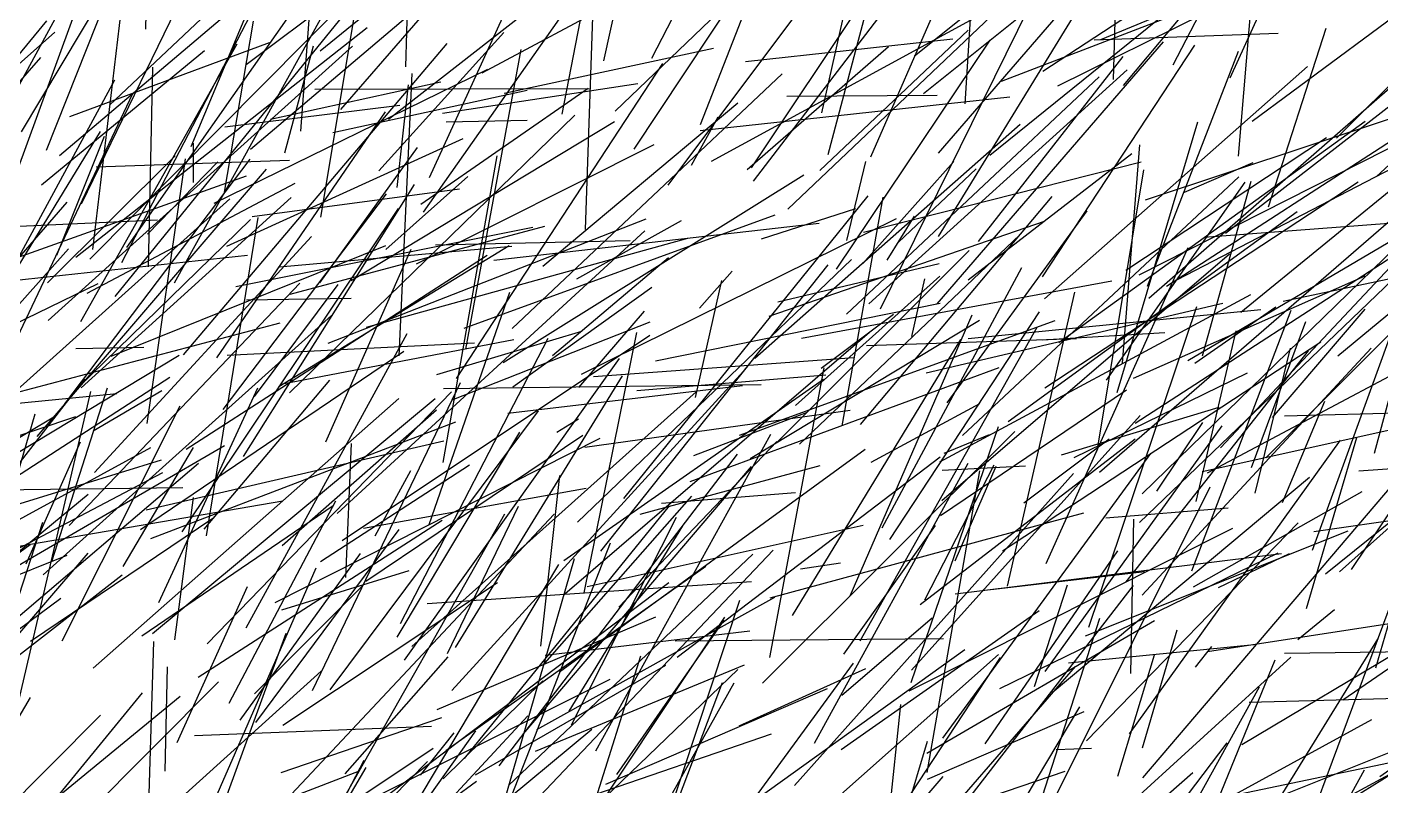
# Model space of a CAD drawing. Header units: metres. Extents: x 0 to 1019, y 0 to 619.
# Drawn here: x 253.4 to 336.1, y 463.1 to 509.4 of the extents above; entities that cross this region are included whole.
import ezdxf

# ---------------------------------------------------------------- set-up
doc = ezdxf.new("R2010")
doc.units = ezdxf.units.M

msp = doc.modelspace()

# ---------------------------------------------------------------- linework, layer by layer
at = {"color": 213}
for p, q in [((276.585, 506.976), (277.077, 524.828)), ((262.458, 493.789), (273.185, 513.192))]:
    msp.add_line(p, q, dxfattribs=at)
at = {"color": 230}
msp.add_line((326.927, 506.289), (335.157, 524.372), dxfattribs=at)
at = {"color": 204}
for p, q in [((286.12, 504.088), (289.952, 523.837)), ((294.558, 503.075), (313.478, 505.148)), ((278.481, 488.187), (287.319, 490.824)), ((308.285, 474.414), (312.522, 482.672)), ((285.064, 470.554), (294.051, 480.761)), ((294.305, 454.708), (312.786, 471.076))]:
    msp.add_line(p, q, dxfattribs=at)
at = {"color": 53}
msp.add_line((319.792, 506.195), (320.289, 523.275), dxfattribs=at)
at = {"color": 203}
for p, q in [((323.441, 507.093), (331.844, 523.323)), ((289.367, 504.259), (303.604, 517.917)), ((256.419, 495.352), (274.213, 509.378))]:
    msp.add_line(p, q, dxfattribs=at)
at = {"color": 110}
for p, q in [((294.569, 503.449), (301.786, 521.822)), ((281.247, 506.605), (298.94, 516.088))]:
    msp.add_line(p, q, dxfattribs=at)
at = {"color": 148}
for p, q in [((266.831, 507.109), (285.994, 521.606)), ((291.601, 507.505), (298.958, 521.72))]:
    msp.add_line(p, q, dxfattribs=at)
at = {"color": 111}
msp.add_line((304.972, 501.476), (313.597, 521.223), dxfattribs=at)
at = {"color": 243}
for p, q in [((310.746, 504.72), (311.802, 521.517)), ((289.58, 473.966), (299.232, 484.082))]:
    msp.add_line(p, q, dxfattribs=at)
at = {"color": 225}
for p, q in [((320.415, 505.821), (333.617, 521.678)), ((283.108, 487.432), (291.603, 493.506)), ((282.288, 464.292), (296.829, 483.307))]:
    msp.add_line(p, q, dxfattribs=at)
at = {"color": 103}
for p, q in [((253.108, 503.001), (263.667, 520.674)), ((260.725, 479.926), (278.895, 484.127))]:
    msp.add_line(p, q, dxfattribs=at)
at = {"color": 56}
for p, q in [((263.466, 502.109), (271.161, 520.475)), ((324.334, 489.045), (342.03, 499.452)), ((322.446, 481.063), (325.264, 485.254))]:
    msp.add_line(p, q, dxfattribs=at)
at = {"color": 161}
for p, q in [((254.638, 501.881), (261.656, 519.565)), ((309.037, 492.507), (322.86, 508.498)), ((315.586, 492.805), (331.643, 506.992)), ((254.431, 475.938), (272.034, 491.787)), ((272.577, 461.306), (289.058, 469.577))]:
    msp.add_line(p, q, dxfattribs=at)
at = {"color": 224}
for p, q in [((292.609, 499.75), (307.397, 519.483)), ((287.032, 494.022), (293.421, 497.584)), ((299.202, 483.994), (310.988, 495.746)), ((300.325, 463.077), (317.358, 482.141))]:
    msp.add_line(p, q, dxfattribs=at)
at = {"color": 12}
for p, q in [((258.485, 504.633), (273.292, 518.62)), ((321.55, 474.706), (335.545, 489.798)), ((244.979, 472.477), (256.97, 487.922))]:
    msp.add_line(p, q, dxfattribs=at)
at = {"color": 211}
for p, q in [((271.34, 507.952), (284.711, 518.816)), ((282.528, 488.919), (300.887, 500.385)), ((256.02, 478.966), (270.112, 493.752)), ((238.224, 465.26), (257.18, 480.872)), ((282.867, 463.101), (297.773, 477.211))]:
    msp.add_line(p, q, dxfattribs=at)
at = {"color": 254}
for p, q in [((278.02, 500.212), (286.646, 519.058)), ((267.193, 497.831), (279.851, 499.521))]:
    msp.add_line(p, q, dxfattribs=at)
at = {"color": 166}
for p, q in [((307.656, 507.636), (321.961, 519.138)), ((324.695, 475.21), (334.988, 481.043))]:
    msp.add_line(p, q, dxfattribs=at)
at = {"color": 185}
for p, q in [((327.429, 501.521), (328.949, 519.243)), ((252.199, 498.861), (258.727, 516.769)), ((309.197, 482.848), (328.199, 493.071)), ((324.802, 470.31), (325.814, 471.578))]:
    msp.add_line(p, q, dxfattribs=at)
at = {"color": 71}
for p, q in [((309.11, 501.698), (323.319, 518.136)), ((260.657, 454.754), (261.179, 471.877))]:
    msp.add_line(p, q, dxfattribs=at)
at = {"color": 106}
for p, q in [((267.083, 501.943), (285.496, 517.541)), ((303.22, 485.05), (305.73, 499.011)), ((255.584, 471.915), (262.792, 486.275))]:
    msp.add_line(p, q, dxfattribs=at)
at = {"color": 207}
for p, q in [((271.394, 497.792), (274.654, 517.333)), ((320.579, 475.525), (331.717, 489.619)), ((269.072, 466.765), (282.18, 475.482))]:
    msp.add_line(p, q, dxfattribs=at)
at = {"color": 70}
msp.add_line((301.991, 504.153), (304.841, 516.871), dxfattribs=at)
at = {"color": 123}
for p, q in [((335.875, 500.269), (353.928, 517.1)), ((316.47, 490.13), (335.177, 503.656)), ((307.322, 468.855), (327.09, 478.801)), ((288.802, 463.165), (302.336, 469.003))]:
    msp.add_line(p, q, dxfattribs=at)
at = {"color": 113}
for p, q in [((270.169, 503.05), (271.141, 516.044)), ((313.024, 477.404), (332.461, 490.181))]:
    msp.add_line(p, q, dxfattribs=at)
at = {"color": 124}
for p, q in [((287.562, 497.033), (288.231, 516.583)), ((271.018, 505.612), (287.778, 505.64)), ((313.365, 485.314), (331.021, 498.136)), ((311.966, 465.62), (320.067, 477.422))]:
    msp.add_line(p, q, dxfattribs=at)
at = {"color": 100}
for p, q in [((288.682, 507.346), (290.726, 516.781)), ((251.2, 477.401), (269.069, 480.465)), ((303.21, 468.594), (308.722, 473.316))]:
    msp.add_line(p, q, dxfattribs=at)
at = {"color": 3}
msp.add_line((302.37, 501.61), (306.398, 516.739), dxfattribs=at)
at = {"color": 126}
for p, q in [((315.492, 506.71), (330.779, 516.738)), ((260.699, 509.262), (260.806, 515.348)), ((299.911, 498.285), (316.412, 513.947)), ((260.476, 453.518), (278.243, 465.357))]:
    msp.add_line(p, q, dxfattribs=at)
at = {"color": 115}
for p, q in [((319.029, 508.63), (337.735, 516.422)), ((274.939, 500.629), (282.556, 509.06)), ((265.43, 486.045), (275.388, 499.206)), ((304.324, 471.916), (315.139, 491.063)), ((259.318, 476.454), (263.61, 483.728)), ((310.691, 462.54), (317.483, 470.341)), ((247.895, 456.313), (262.804, 468.532))]:
    msp.add_line(p, q, dxfattribs=at)
at = {"color": 107}
for p, q in [((275.527, 503.777), (290.297, 515.322)), ((265.646, 496.026), (280.082, 502.585))]:
    msp.add_line(p, q, dxfattribs=at)
at = {"color": 206}
for p, q in [((290.533, 501.935), (299.668, 515.757)), ((258.582, 489.301), (275.359, 496.065))]:
    msp.add_line(p, q, dxfattribs=at)
at = {"color": 194}
for p, q in [((255.421, 501.548), (270.527, 514.347)), ((318.617, 508.615), (329.861, 509.025)), ((300.188, 473.468), (310.481, 490.329))]:
    msp.add_line(p, q, dxfattribs=at)
at = {"color": 23}
msp.add_line((297.681, 500.806), (306.896, 514.619), dxfattribs=at)
at = {"color": 69}
msp.add_line((297.823, 499.991), (309.155, 514.809), dxfattribs=at)
at = {"color": 232}
msp.add_line((333.421, 502.612), (345.455, 514.594), dxfattribs=at)
at = {"color": 65}
for p, q in [((312.967, 506.087), (332.462, 513.593)), ((293.143, 470.923), (309.215, 483.153)), ((285.129, 456.909), (296.067, 473.369))]:
    msp.add_line(p, q, dxfattribs=at)
at = {"color": 24}
for p, q in [((312.24, 501.584), (326.292, 512.915)), ((287.471, 474.855), (290.682, 490.752))]:
    msp.add_line(p, q, dxfattribs=at)
at = {"color": 182}
for p, q in [((257.283, 495.217), (273.814, 511.901)), ((311.546, 496.309), (320.399, 507.605)), ((252.83, 495.18), (255.893, 498.71)), ((246.751, 450.97), (265.133, 469.42)), ((331.786, 457.985), (335.128, 464.045))]:
    msp.add_line(p, q, dxfattribs=at)
at = {"color": 238}
for p, q in [((259.225, 495.022), (268.278, 512.446)), ((263.602, 499.909), (263.604, 502.303)), ((309.331, 482.343), (314.427, 482.595))]:
    msp.add_line(p, q, dxfattribs=at)
at = {"color": 214}
for p, q in [((277.667, 498.085), (287.685, 512.367)), ((271.318, 493.786), (277.285, 502.042)), ((328.088, 468.165), (340.168, 468.487))]:
    msp.add_line(p, q, dxfattribs=at)
at = {"color": 169}
for p, q in [((308.2, 505.334), (316.49, 511.997)), ((243.622, 477.837), (262.728, 489.356))]:
    msp.add_line(p, q, dxfattribs=at)
at = {"color": 159}
for p, q in [((328.28, 503.656), (339.912, 512.263)), ((297.61, 483.054), (311.61, 491.5))]:
    msp.add_line(p, q, dxfattribs=at)
at = {"color": 19}
for p, q in [((256.776, 498.611), (262.922, 511.26)), ((260.776, 485.199), (263.123, 501.352)), ((251.848, 478.721), (260.998, 483.731))]:
    msp.add_line(p, q, dxfattribs=at)
at = {"color": 138}
for p, q in [((257.471, 495.808), (259.301, 511.336)), ((276.163, 489.325), (276.965, 506.554)), ((321.118, 485.216), (339.91, 497.384)), ((285.536, 489.337), (292.612, 495.336))]:
    msp.add_line(p, q, dxfattribs=at)
at = {"color": 99}
for p, q in [((272.603, 504.357), (278.573, 511.226)), ((295.25, 501.2), (313.352, 511.074)), ((254.061, 484.405), (268.072, 500.711))]:
    msp.add_line(p, q, dxfattribs=at)
at = {"color": 192}
for p, q in [((309.109, 496.61), (318.327, 511.647)), ((293.948, 481.654), (312.813, 488.602)), ((269.029, 477.749), (278.452, 486.031))]:
    msp.add_line(p, q, dxfattribs=at)
at = {"color": 60}
for p, q in [((251.641, 503.458), (255.689, 510.874)), ((266.847, 492.738), (273.243, 492.837))]:
    msp.add_line(p, q, dxfattribs=at)
at = {"color": 5}
msp.add_line((258.828, 492.94), (273.338, 510.826), dxfattribs=at)
at = {"color": 202}
for p, q in [((259.541, 495.929), (269.902, 510.717)), ((260.851, 494.749), (261.127, 506.949)), ((286.291, 474.794), (304.903, 490.757))]:
    msp.add_line(p, q, dxfattribs=at)
at = {"color": 37}
for p, q in [((305.561, 492.194), (314.646, 510.617)), ((323.72, 493.983), (341.862, 503.41)), ((268.6, 474.256), (288.448, 484.284))]:
    msp.add_line(p, q, dxfattribs=at)
at = {"color": 94}
for p, q in [((316.41, 505.802), (325.376, 510.238)), ((297.891, 489.174), (314.105, 503.468)), ((253.394, 476.61), (256.709, 484.07)), ((280.165, 464.736), (292.69, 480.166))]:
    msp.add_line(p, q, dxfattribs=at)
at = {"color": 177}
for p, q in [((245.622, 498.809), (254.653, 509.78)), ((299.84, 505.188), (309.037, 505.246)), ((319.379, 487.833), (327.838, 499.921)), ((272.882, 463.791), (279.17, 470.939)), ((280.832, 463.733), (292.468, 470.435)), ((293.228, 462.276), (295.914, 469.377))]:
    msp.add_line(p, q, dxfattribs=at)
at = {"color": 101}
msp.add_line((265.486, 499.19), (267.281, 509.767), dxfattribs=at)
at = {"color": 146}
for p, q in [((235.989, 492.114), (255.133, 509.083)), ((309.312, 480.488), (326.888, 495.555)), ((315.464, 490.292), (322.936, 490.742))]:
    msp.add_line(p, q, dxfattribs=at)
at = {"color": 189}
for p, q in [((297.319, 507.291), (309.982, 508.677)), ((276.498, 470.735), (289.632, 489.16)), ((250.446, 479.513), (261.646, 482.968))]:
    msp.add_line(p, q, dxfattribs=at)
at = {"color": 41}
for p, q in [((301.856, 500.637), (310.934, 509.209)), ((331.954, 477.458), (337.223, 491.972))]:
    msp.add_line(p, q, dxfattribs=at)
at = {"color": 228}
for p, q in [((302.883, 494.605), (312.269, 508.592)), ((263.665, 466.127), (278.146, 466.7)), ((318.198, 458.247), (324.654, 463.885))]:
    msp.add_line(p, q, dxfattribs=at)
at = {"color": 17}
msp.add_line((321.954, 492.844), (340.668, 509.183), dxfattribs=at)
at = {"color": 184}
for p, q in [((329.276, 498.424), (332.785, 509.324)), ((277.233, 494.93), (291.754, 502.222)), ((304.713, 489.956), (317.551, 490.388)), ((269.005, 473.818), (276.783, 476.215))]:
    msp.add_line(p, q, dxfattribs=at)
at = {"color": 173}
for p, q in [((254.332, 499.76), (264.281, 507.959)), ((272.117, 502.97), (283.983, 505.54)), ((239.846, 480.102), (256.414, 485.61)), ((265.151, 451.908), (280.904, 463.339))]:
    msp.add_line(p, q, dxfattribs=at)
at = {"color": 209}
for p, q in [((254.733, 491.472), (273.311, 508.231)), ((256.737, 491.42), (266.276, 508.371))]:
    msp.add_line(p, q, dxfattribs=at)
at = {"color": 212}
for p, q in [((256.053, 503.938), (268.261, 508.447)), ((333.503, 489.316), (346.8, 500.357)), ((310.572, 484.466), (327.464, 500.259))]:
    msp.add_line(p, q, dxfattribs=at)
at = {"color": 187}
for p, q in [((262.999, 489.379), (279.106, 508.393)), ((272.689, 478.035), (291.491, 490.575))]:
    msp.add_line(p, q, dxfattribs=at)
at = {"color": 22}
msp.add_line((269.189, 501.724), (270.938, 508.249), dxfattribs=at)
at = {"color": 168}
for p, q in [((280.25, 489.735), (283.616, 508.023)), ((254.688, 493.787), (262.482, 501.533))]:
    msp.add_line(p, q, dxfattribs=at)
at = {"color": 73}
for p, q in [((282.585, 505.37), (295.361, 508.11)), ((275.347, 495.816), (280.372, 500.283)), ((329.101, 483.093), (337.671, 491.66)), ((246.648, 474.257), (261.74, 482.198))]:
    msp.add_line(p, q, dxfattribs=at)
at = {"color": 197}
for p, q in [((297.421, 500.71), (306.065, 508.205)), ((287.055, 479.174), (303.791, 495.204)), ((271.958, 468.924), (284.674, 485.969))]:
    msp.add_line(p, q, dxfattribs=at)
at = {"color": 186}
msp.add_line((315.47, 494.139), (324.759, 508.292), dxfattribs=at)
at = {"color": 183}
for p, q in [((321.874, 493.572), (327.432, 507.929)), ((247.641, 473.463), (265.495, 483.843))]:
    msp.add_line(p, q, dxfattribs=at)
at = {"color": 26}
msp.add_line((326.641, 496.817), (340.788, 507.789), dxfattribs=at)
at = {"color": 132}
for p, q in [((241.265, 492.709), (254.286, 507.531)), ((300.768, 458.508), (316.84, 463.95))]:
    msp.add_line(p, q, dxfattribs=at)
at = {"color": 46}
for p, q in [((279.675, 487.93), (292.277, 507.177)), ((326.335, 483.702), (344.426, 502.964))]:
    msp.add_line(p, q, dxfattribs=at)
at = {"color": 244}
msp.add_line((249.617, 489.229), (258.813, 506.18), dxfattribs=at)
at = {"color": 18}
for p, q in [((264.87, 498.643), (281.586, 506.836)), ((247.431, 465.932), (257.177, 477.274)), ((281.443, 458.946), (299.005, 477.462)), ((290.74, 455.603), (296.984, 474.392))]:
    msp.add_line(p, q, dxfattribs=at)
at = {"color": 66}
for p, q in [((283.066, 491), (299.57, 506.542)), ((320.349, 488.87), (321.408, 502.214)), ((310.931, 490.389), (328.801, 492.158)), ((301.541, 465.674), (310.929, 482.767)), ((305.653, 457.165), (306.822, 468.03))]:
    msp.add_line(p, q, dxfattribs=at)
at = {"color": 251}
for p, q in [((303.498, 491.871), (318.931, 506.366)), ((304.346, 485.128), (316.051, 499.05)), ((285.798, 484.665), (287.13, 485.476)), ((272.516, 461.808), (282.618, 479.665)), ((331.58, 460.313), (336.912, 474.589))]:
    msp.add_line(p, q, dxfattribs=at)
at = {"color": 34}
msp.add_line((304.855, 492.49), (320.644, 506.781), dxfattribs=at)
at = {"color": 79}
for p, q in [((252.302, 489.292), (259.914, 505.339)), ((246.36, 467.756), (255.512, 474.514))]:
    msp.add_line(p, q, dxfattribs=at)
at = {"color": 188}
for p, q in [((268.319, 503.772), (278.721, 506.057)), ((280.145, 491.019), (299.133, 497.94))]:
    msp.add_line(p, q, dxfattribs=at)
at = {"color": 28}
for p, q in [((276.059, 499.61), (276.747, 505.87)), ((261.111, 472.373), (278.367, 486.714))]:
    msp.add_line(p, q, dxfattribs=at)
at = {"color": 226}
for p, q in [((277.494, 498.585), (287.718, 505.676)), ((274.169, 456.911), (285.932, 476.578))]:
    msp.add_line(p, q, dxfattribs=at)
at = {"color": 114}
msp.add_line((278.821, 504.139), (290.747, 505.958), dxfattribs=at)
at = {"color": 180}
for p, q in [((327.581, 491.996), (344.587, 505.881)), ((279.404, 486.635), (291.507, 491.399)), ((315.628, 470.051), (326.44, 485.051))]:
    msp.add_line(p, q, dxfattribs=at)
at = {"color": 44}
for p, q in [((265.52, 503.316), (276.213, 504.638)), ((242.26, 477.938), (255.182, 485.657)), ((264.861, 448.432), (274.163, 464.176))]:
    msp.add_line(p, q, dxfattribs=at)
at = {"color": 45}
for p, q in [((284.936, 494.801), (296.848, 504.765)), ((321.755, 498.853), (336.788, 503.826))]:
    msp.add_line(p, q, dxfattribs=at)
at = {"color": 6}
for p, q in [((265.032, 489.2), (275.338, 504.225)), ((309.383, 465.976), (322.086, 483.351)), ((267.344, 468.69), (273.948, 475.303)), ((308.432, 463.48), (318.004, 467.597))]:
    msp.add_line(p, q, dxfattribs=at)
at = {"color": 7}
for p, q in [((269.481, 487.062), (286.896, 504.014)), ((271.833, 490.086), (291.257, 497.695))]:
    msp.add_line(p, q, dxfattribs=at)
at = {"color": 201}
for p, q in [((273.232, 493.914), (289.325, 503.63)), ((252.967, 474.703), (254.401, 479.173))]:
    msp.add_line(p, q, dxfattribs=at)
at = {"color": 240}
for p, q in [((279.051, 503.606), (283.981, 503.707)), ((284.815, 471.582), (285.976, 482.014)), ((320.858, 469.913), (321.038, 479.346))]:
    msp.add_line(p, q, dxfattribs=at)
at = {"color": 196}
for p, q in [((294.022, 500.966), (295.657, 503.923)), ((292.184, 480.332), (300.37, 480.982)), ((244.645, 471.258), (253.64, 477.807)), ((277.698, 460.517), (284.023, 467.346))]:
    msp.add_line(p, q, dxfattribs=at)
at = {"color": 90}
for p, q in [((320.022, 487.085), (324.944, 503.618)), ((241.711, 451.052), (257.921, 467.376))]:
    msp.add_line(p, q, dxfattribs=at)
at = {"color": 47}
for p, q in [((321.37, 494.276), (340.59, 504.005)), ((254.948, 476.769), (258.349, 487.369)), ((293.038, 471.927), (309.408, 472.063))]:
    msp.add_line(p, q, dxfattribs=at)
at = {"color": 31}
for p, q in [((249.154, 488.692), (257.923, 503.018)), ((294.517, 492.238), (296.512, 494.486)), ((300.383, 486.284), (309.194, 494.189))]:
    msp.add_line(p, q, dxfattribs=at)
at = {"color": 176}
for p, q in [((323.045, 493.581), (337.89, 503.191)), ((321.58, 465.374), (323.687, 472.596))]:
    msp.add_line(p, q, dxfattribs=at)
at = {"color": 1}
for p, q in [((255.27, 495.466), (258.179, 502.734)), ((304.496, 494.951), (310.049, 501.182))]:
    msp.add_line(p, q, dxfattribs=at)
at = {"color": 174}
for p, q in [((320.561, 494.552), (332.817, 502.663)), ((310.135, 474.793), (330.07, 477.255)), ((273.304, 460.873), (292.65, 475.482))]:
    msp.add_line(p, q, dxfattribs=at)
at = {"color": 128}
for p, q in [((255.745, 486.385), (267.068, 501.333)), ((253.84, 456.356), (273.751, 463.97))]:
    msp.add_line(p, q, dxfattribs=at)
at = {"color": 119}
msp.add_line((257.658, 500.856), (269.465, 501.266), dxfattribs=at)
at = {"color": 112}
msp.add_line((260.791, 496.758), (265.09, 501.177), dxfattribs=at)
at = {"color": 195}
for p, q in [((278.861, 482.815), (282.162, 501.54)), ((322.737, 453.785), (329.683, 470.764))]:
    msp.add_line(p, q, dxfattribs=at)
at = {"color": 49}
for p, q in [((303.504, 496.369), (304.666, 501.198)), ((284.576, 466.494), (299.119, 474.583))]:
    msp.add_line(p, q, dxfattribs=at)
at = {"color": 151}
for p, q in [((304.538, 496.879), (321.488, 501.165)), ((307.483, 490.509), (308.271, 494.025))]:
    msp.add_line(p, q, dxfattribs=at)
at = {"color": 152}
msp.add_line((310.934, 493.955), (320.922, 501.682), dxfattribs=at)
at = {"color": 121}
for p, q in [((324.144, 499.318), (328.334, 501.121)), ((334.337, 476.267), (346.22, 494.009)), ((281.941, 459.674), (289.087, 477.892)), ((318.28, 453.847), (337.887, 464.428))]:
    msp.add_line(p, q, dxfattribs=at)
at = {"color": 142}
msp.add_line((249.182, 494.025), (266.843, 500.322), dxfattribs=at)
at = {"color": 13}
msp.add_line((306.661, 496.262), (311.412, 500.742), dxfattribs=at)
at = {"color": 54}
for p, q in [((318.799, 483.49), (321.662, 500.68)), ((312.369, 458.867), (317.737, 467.892))]:
    msp.add_line(p, q, dxfattribs=at)
at = {"color": 250}
for p, q in [((257.118, 493.14), (269.82, 499.873)), ((249.768, 470.729), (263.922, 482.774))]:
    msp.add_line(p, q, dxfattribs=at)
at = {"color": 39}
for p, q in [((266.656, 483.169), (277.105, 499.779)), ((268.959, 463.88), (278.776, 467.228))]:
    msp.add_line(p, q, dxfattribs=at)
at = {"color": 27}
for p, q in [((315.605, 487.363), (334.738, 499.947)), ((276.955, 471.564), (294.306, 487.128)), ((262.613, 465.702), (266.913, 475.23))]:
    msp.add_line(p, q, dxfattribs=at)
at = {"color": 77}
for p, q in [((325.237, 489.328), (328.214, 499.984)), ((332.047, 478.594), (344.88, 480.442)), ((248.263, 467.394), (259.256, 475.956))]:
    msp.add_line(p, q, dxfattribs=at)
at = {"color": 229}
for p, q in [((249.783, 484.5), (265.82, 498.902)), ((243.684, 476.045), (262.16, 488.027))]:
    msp.add_line(p, q, dxfattribs=at)
at = {"color": 48}
for p, q in [((256.745, 487.371), (269.584, 498.986)), ((248.162, 465.994), (253.943, 485.777))]:
    msp.add_line(p, q, dxfattribs=at)
at = {"color": 217}
for p, q in [((289.903, 480.6), (304.82, 499.099)), ((321.029, 487.953), (335.17, 494.212)), ((308.362, 488.287), (326.484, 492.533))]:
    msp.add_line(p, q, dxfattribs=at)
at = {"color": 86}
for p, q in [((318.956, 482.217), (338.175, 498.887)), ((298.772, 491.738), (315.582, 497.545)), ((328.23, 482.511), (331.55, 491.415)), ((262.473, 471.985), (263.614, 480.662))]:
    msp.add_line(p, q, dxfattribs=at)
at = {"color": 227}
for p, q in [((262.915, 478.564), (276.129, 498.322)), ((316.058, 468.76), (331.764, 481.921))]:
    msp.add_line(p, q, dxfattribs=at)
at = {"color": 61}
for p, q in [((298.3, 496.475), (304.071, 498.326)), ((321.552, 480.897), (337.835, 496.733))]:
    msp.add_line(p, q, dxfattribs=at)
at = {"color": 91}
for p, q in [((305.971, 495.155), (307.637, 497.844)), ((318.298, 472.748), (324.897, 492.333)), ((257.479, 484.74), (261.684, 487.195))]:
    msp.add_line(p, q, dxfattribs=at)
at = {"color": 223}
msp.add_line((309.644, 486.46), (318.185, 498.168), dxfattribs=at)
at = {"color": 4}
for p, q in [((247.657, 496.984), (261.402, 497.637)), ((303.725, 474.656), (311.163, 491.821)), ((266.459, 467.08), (273.8, 477.251))]:
    msp.add_line(p, q, dxfattribs=at)
at = {"color": 154}
for p, q in [((256.559, 487.379), (267.093, 497.649)), ((329.516, 485.548), (335.18, 492.178)), ((266.863, 459.655), (285.633, 479.644)), ((244.505, 449.242), (260.485, 468.737))]:
    msp.add_line(p, q, dxfattribs=at)
at = {"color": 52}
msp.add_line((264.397, 478.334), (267.55, 497.766), dxfattribs=at)
at = {"color": 64}
for p, q in [((266.192, 493.556), (284.344, 497.183)), ((279.618, 471.502), (289.821, 488.108)), ((261.011, 478.16), (279.635, 485.3)), ((331.063, 471.991), (333.304, 473.83))]:
    msp.add_line(p, q, dxfattribs=at)
at = {"color": 171}
for p, q in [((269.523, 493.084), (285.061, 497.231)), ((306.145, 478.109), (315.285, 492.01)), ((305.002, 482.827), (311.646, 486.405))]:
    msp.add_line(p, q, dxfattribs=at)
at = {"color": 104}
for p, q in [((281.95, 495.17), (301.834, 497.417)), ((273.985, 478.79), (287.592, 481.24)), ((319.736, 452.876), (328.716, 469.113))]:
    msp.add_line(p, q, dxfattribs=at)
at = {"color": 234}
msp.add_line((287.3, 488.193), (306.542, 497.704), dxfattribs=at)
at = {"color": 117}
for p, q in [((325.334, 496.578), (338.502, 497.559)), ((324.856, 480.424), (327.285, 490.843)), ((278.495, 467.716), (291.838, 473.389))]:
    msp.add_line(p, q, dxfattribs=at)
at = {"color": 55}
for p, q in [((257.555, 482.198), (270.826, 496.602)), ((289.468, 463.751), (296.024, 473.176))]:
    msp.add_line(p, q, dxfattribs=at)
at = {"color": 248}
for p, q in [((272.39, 479.686), (291.169, 496.952)), ((269.045, 487.61), (283.176, 490.309)), ((285.507, 453.837), (290.932, 470.994))]:
    msp.add_line(p, q, dxfattribs=at)
at = {"color": 82}
msp.add_line((274.167, 491.08), (293.801, 496.504), dxfattribs=at)
at = {"color": 246}
for p, q in [((278.39, 496.091), (290.282, 496.362)), ((270.089, 451.281), (280.847, 466.418))]:
    msp.add_line(p, q, dxfattribs=at)
at = {"color": 198}
for p, q in [((300.625, 483.934), (314.071, 496.706)), ((288.041, 488.067), (303.941, 489.222))]:
    msp.add_line(p, q, dxfattribs=at)
at = {"color": 102}
msp.add_line((251.229, 490.551), (255.974, 495.866), dxfattribs=at)
at = {"color": 88}
for p, q in [((252.601, 493.912), (266.901, 495.472)), ((283.753, 466.216), (297.694, 482.572)), ((303.909, 450.473), (308.432, 465.8))]:
    msp.add_line(p, q, dxfattribs=at)
at = {"color": 68}
msp.add_line((263.166, 483.62), (281.546, 495.469), dxfattribs=at)
at = {"color": 241}
for p, q in [((268.828, 487.451), (282.894, 496.056)), ((272.913, 475.795), (273.258, 483.963)), ((325.533, 471.26), (340.203, 473.535)), ((264.719, 446.796), (274.029, 464.63))]:
    msp.add_line(p, q, dxfattribs=at)
at = {"color": 80}
for p, q in [((268.867, 494.754), (283.059, 496.011)), ((278.851, 463.489), (284.947, 469.478))]:
    msp.add_line(p, q, dxfattribs=at)
at = {"color": 165}
for p, q in [((271.686, 484.074), (276.9, 495.837)), ((276.247, 472.972), (285.272, 490.393))]:
    msp.add_line(p, q, dxfattribs=at)
at = {"color": 15}
for p, q in [((315.68, 476.648), (324.363, 495.934)), ((307.45, 469.38), (312.779, 485.01))]:
    msp.add_line(p, q, dxfattribs=at)
at = {"color": 249}
msp.add_line((330.156, 492.655), (345.57, 495.936), dxfattribs=at)
at = {"color": 125}
for p, q in [((288.494, 477.396), (302.366, 494.884)), ((335.826, 470.275), (338.421, 479.211))]:
    msp.add_line(p, q, dxfattribs=at)
at = {"color": 85}
for p, q in [((299.302, 492.623), (309.152, 494.957)), ((267.331, 486.834), (272.438, 493.675))]:
    msp.add_line(p, q, dxfattribs=at)
at = {"color": 141}
for p, q in [((305.677, 478.821), (314.202, 494.713)), ((333.614, 476.131), (347.925, 488.953))]:
    msp.add_line(p, q, dxfattribs=at)
at = {"color": 9}
msp.add_line((321.393, 479.139), (337.869, 494.939), dxfattribs=at)
at = {"color": 218}
msp.add_line((335.737, 483.382), (338.764, 494.649), dxfattribs=at)
at = {"color": 208}
for p, q in [((252.626, 491.23), (257.779, 493.744)), ((313.571, 448.331), (326.746, 465.688))]:
    msp.add_line(p, q, dxfattribs=at)
at = {"color": 25}
msp.add_line((294.264, 486.786), (295.885, 493.915), dxfattribs=at)
at = {"color": 216}
for p, q in [((300.754, 490.406), (319.701, 493.898)), ((324.592, 476.187), (330.649, 492.118)), ((245.517, 481.071), (262.966, 481.289))]:
    msp.add_line(p, q, dxfattribs=at)
at = {"color": 2}
for p, q in [((278.001, 479.016), (282.922, 493.209)), ((312.863, 469.005), (329.85, 477.283)), ((320.073, 463.656), (322.314, 471.054)), ((286.228, 450.757), (296.631, 469.362))]:
    msp.add_line(p, q, dxfattribs=at)
at = {"color": 253}
msp.add_line((313.335, 475.252), (317.449, 493.214), dxfattribs=at)
at = {"color": 231}
msp.add_line((287.137, 487.389), (291.146, 492.047), dxfattribs=at)
at = {"color": 87}
for p, q in [((291.818, 489.018), (309.211, 492.546)), ((264.252, 478.73), (271.929, 487.835)), ((288.175, 465.193), (298.868, 484.545)), ((314.328, 480.347), (319.538, 484.255))]:
    msp.add_line(p, q, dxfattribs=at)
at = {"color": 236}
for p, q in [((324.778, 488.881), (329.71, 492.305)), ((265.656, 489.372), (280.771, 490.122)), ((257.48, 470.243), (276.156, 486.725)), ((276.055, 472.132), (283.549, 484.669)), ((298.369, 469.324), (313.775, 484.71))]:
    msp.add_line(p, q, dxfattribs=at)
at = {"color": 74}
for p, q in [((249.96, 486.334), (268.894, 491.334)), ((307.674, 461.626), (309.398, 463.636))]:
    msp.add_line(p, q, dxfattribs=at)
at = {"color": 33}
for p, q in [((296.965, 484.486), (316.231, 491.485)), ((279.03, 465.212), (294.902, 476.486))]:
    msp.add_line(p, q, dxfattribs=at)
at = {"color": 158}
for p, q in [((301.937, 488.573), (306.373, 491.86)), ((326.206, 475.176), (330.546, 477.258)), ((324.648, 453.738), (335.941, 472.023))]:
    msp.add_line(p, q, dxfattribs=at)
at = {"color": 149}
for p, q in [((266.829, 472.714), (276.659, 490.685)), ((325.224, 482.26), (343.66, 486.351)), ((322.09, 461.44), (342.021, 465.604))]:
    msp.add_line(p, q, dxfattribs=at)
at = {"color": 11}
for p, q in [((332.748, 476.001), (350.872, 490.629)), ((277.393, 457.777), (287.944, 466.515))]:
    msp.add_line(p, q, dxfattribs=at)
at = {"color": 108}
for p, q in [((256.429, 489.762), (260.584, 489.846)), ((261.629, 461.23), (271.398, 470.055))]:
    msp.add_line(p, q, dxfattribs=at)
at = {"color": 191}
for p, q in [((260.379, 478.715), (276.461, 489.61)), ((312.306, 475.051), (321.721, 476.144)), ((287.538, 462.338), (298.922, 466.23))]:
    msp.add_line(p, q, dxfattribs=at)
at = {"color": 245}
for p, q in [((325.551, 482.171), (339.949, 489.837)), ((267.415, 466.937), (276.177, 478.72))]:
    msp.add_line(p, q, dxfattribs=at)
at = {"color": 175}
for p, q in [((328.462, 480.93), (330.622, 489.8)), ((277.482, 463.712), (279.529, 466.291))]:
    msp.add_line(p, q, dxfattribs=at)
at = {"color": 116}
msp.add_line((279.393, 468.881), (297.422, 488.634), dxfattribs=at)
at = {"color": 118}
msp.add_line((286.221, 476.816), (302.091, 487.903), dxfattribs=at)
at = {"color": 220}
msp.add_line((290.689, 487.199), (302.229, 488.169), dxfattribs=at)
at = {"color": 20}
msp.add_line((298.82, 470.909), (302.134, 488.592), dxfattribs=at)
at = {"color": 10}
msp.add_line((317.402, 483.123), (327.978, 488.282), dxfattribs=at)
at = {"color": 136}
for p, q in [((252.875, 467.997), (257.342, 487.152)), ((308.422, 463.879), (311.643, 482.289))]:
    msp.add_line(p, q, dxfattribs=at)
at = {"color": 40}
msp.add_line((261.5, 474.264), (267.535, 487.362), dxfattribs=at)
at = {"color": 247}
msp.add_line((264.442, 471.74), (279.369, 487.123), dxfattribs=at)
at = {"color": 222}
msp.add_line((270.871, 468.89), (279.926, 487.694), dxfattribs=at)
at = {"color": 156}
msp.add_line((278.876, 487.326), (298.273, 487.574), dxfattribs=at)
at = {"color": 143}
for p, q in [((282.807, 485.824), (297.136, 487.517)), ((301.41, 453.42), (312.908, 470.894))]:
    msp.add_line(p, q, dxfattribs=at)
at = {"color": 95}
msp.add_line((309.241, 479.579), (320.59, 487.25), dxfattribs=at)
at = {"color": 57}
for p, q in [((240.729, 485.225), (258.918, 487.019)), ((289.35, 450.669), (303.928, 470.561))]:
    msp.add_line(p, q, dxfattribs=at)
at = {"color": 178}
msp.add_line((330.12, 480.373), (332.711, 486.549), dxfattribs=at)
at = {"color": 162}
msp.add_line((287.507, 483.743), (303.713, 486), dxfattribs=at)
at = {"color": 38}
msp.add_line((294.166, 483.237), (301.059, 485.865), dxfattribs=at)
at = {"color": 219}
msp.add_line((307.467, 470.118), (321.431, 485.673), dxfattribs=at)
at = {"color": 21}
for p, q in [((316.627, 483.279), (326.261, 486.187)), ((321.599, 463.546), (338.257, 483.095))]:
    msp.add_line(p, q, dxfattribs=at)
at = {"color": 58}
for p, q in [((330.248, 485.663), (345.36, 486.035)), ((310.408, 461.573), (321.013, 475.304))]:
    msp.add_line(p, q, dxfattribs=at)
at = {"color": 190}
for p, q in [((274.135, 475.566), (287.392, 484.471)), ((310.123, 476.794), (312.629, 482.575))]:
    msp.add_line(p, q, dxfattribs=at)
at = {"color": 93}
for p, q in [((307.995, 474.134), (321.132, 484.25)), ((287.648, 475.228), (304.511, 478.976))]:
    msp.add_line(p, q, dxfattribs=at)
at = {"color": 105}
for p, q in [((309.458, 483.378), (312.219, 484.521)), ((317.052, 470.57), (328.402, 471.689))]:
    msp.add_line(p, q, dxfattribs=at)
at = {"color": 30}
msp.add_line((320.772, 466.235), (333.665, 484.162), dxfattribs=at)
at = {"color": 109}
msp.add_line((331.593, 473.89), (334.665, 484.33), dxfattribs=at)
at = {"color": 193}
msp.add_line((285.964, 470.034), (304.632, 483.613), dxfattribs=at)
at = {"color": 59}
msp.add_line((334.789, 482.294), (350.419, 483.449), dxfattribs=at)
at = {"color": 83}
for p, q in [((271.372, 476.767), (280.474, 482.656)), ((310.693, 452.758), (330.634, 470.922))]:
    msp.add_line(p, q, dxfattribs=at)
at = {"color": 76}
msp.add_line((274.705, 478.333), (276.875, 482.322), dxfattribs=at)
at = {"color": 215}
for p, q in [((290.894, 479.646), (301.888, 482.627)), ((318.085, 472.23), (334.139, 478.63))]:
    msp.add_line(p, q, dxfattribs=at)
at = {"color": 139}
msp.add_line((316.205, 462.263), (325.707, 481.319), dxfattribs=at)
at = {"color": 239}
for p, q in [((265.787, 468.103), (272.294, 480.472)), ((333.818, 468.31), (349.874, 479.387)), ((327.637, 465.587), (338.355, 471.968))]:
    msp.add_line(p, q, dxfattribs=at)
at = {"color": 135}
for p, q in [((260.459, 472.223), (272.136, 480.19)), ((326.895, 461.212), (344.657, 468.315))]:
    msp.add_line(p, q, dxfattribs=at)
at = {"color": 92}
msp.add_line((279.122, 471.15), (283.467, 480.145), dxfattribs=at)
at = {"color": 36}
for p, q in [((298.835, 474.537), (317.991, 479.735)), ((284.497, 465.18), (297.258, 470.458))]:
    msp.add_line(p, q, dxfattribs=at)
at = {"color": 134}
for p, q in [((319.343, 479.435), (326.798, 480.039)), ((262.673, 454.307), (269.266, 472.39))]:
    msp.add_line(p, q, dxfattribs=at)
at = {"color": 235}
msp.add_line((253.657, 471.901), (264.787, 479.416), dxfattribs=at)
at = {"color": 78}
msp.add_line((263.89, 469.7), (278.797, 479.294), dxfattribs=at)
at = {"color": 137}
msp.add_line((286.553, 467.629), (293.499, 478.932), dxfattribs=at)
at = {"color": 147}
for p, q in [((286.693, 466.792), (293.105, 479.478)), ((314.979, 469.12), (316.982, 475.33))]:
    msp.add_line(p, q, dxfattribs=at)
at = {"color": 29}
msp.add_line((303.324, 471.099), (308.932, 478.963), dxfattribs=at)
at = {"color": 8}
msp.add_line((318.155, 465.816), (331.073, 479.125), dxfattribs=at)
at = {"color": 155}
for p, q in [((246.1, 473.228), (255.897, 477.152)), ((314.639, 459.893), (318.959, 473.298))]:
    msp.add_line(p, q, dxfattribs=at)
at = {"color": 84}
msp.add_line((336.06, 463.631), (356.02, 477.511), dxfattribs=at)
at = {"color": 153}
for p, q in [((262.81, 457.439), (271.111, 476.374)), ((300.676, 476.316), (303.128, 476.688))]:
    msp.add_line(p, q, dxfattribs=at)
at = {"color": 199}
msp.add_line((281.931, 459.807), (286.88, 476.945), dxfattribs=at)
at = {"color": 67}
msp.add_line((277.884, 474.204), (297.683, 475.532), dxfattribs=at)
at = {"color": 72}
msp.add_line((303.169, 465.288), (315.271, 473.766), dxfattribs=at)
at = {"color": 160}
msp.add_line((308.408, 465.05), (322.301, 473.16), dxfattribs=at)
at = {"color": 167}
msp.add_line((285.08, 471.05), (297.588, 472.521), dxfattribs=at)
at = {"color": 252}
for p, q in [((296.702, 461.306), (310.726, 471.386)), ((316.305, 465.274), (318.466, 465.37)), ((259.586, 445.99), (277.903, 464.546))]:
    msp.add_line(p, q, dxfattribs=at)
at = {"color": 98}
for p, q in [((330.252, 471.162), (347.826, 471.399)), ((296.929, 466.736), (304.675, 470.229))]:
    msp.add_line(p, q, dxfattribs=at)
at = {"color": 62}
for p, q in [((261.877, 463.967), (262.023, 470.337)), ((316.585, 456.733), (335.575, 467.121))]:
    msp.add_line(p, q, dxfattribs=at)
at = {"color": 133}
msp.add_line((277.329, 451.381), (296.858, 470.175), dxfattribs=at)
at = {"color": 131}
msp.add_line((331.632, 460.606), (347.365, 470.378), dxfattribs=at)
at = {"color": 221}
msp.add_line((250.895, 463.786), (253.662, 468.465), dxfattribs=at)

doc.saveas('drawing.dxf')
